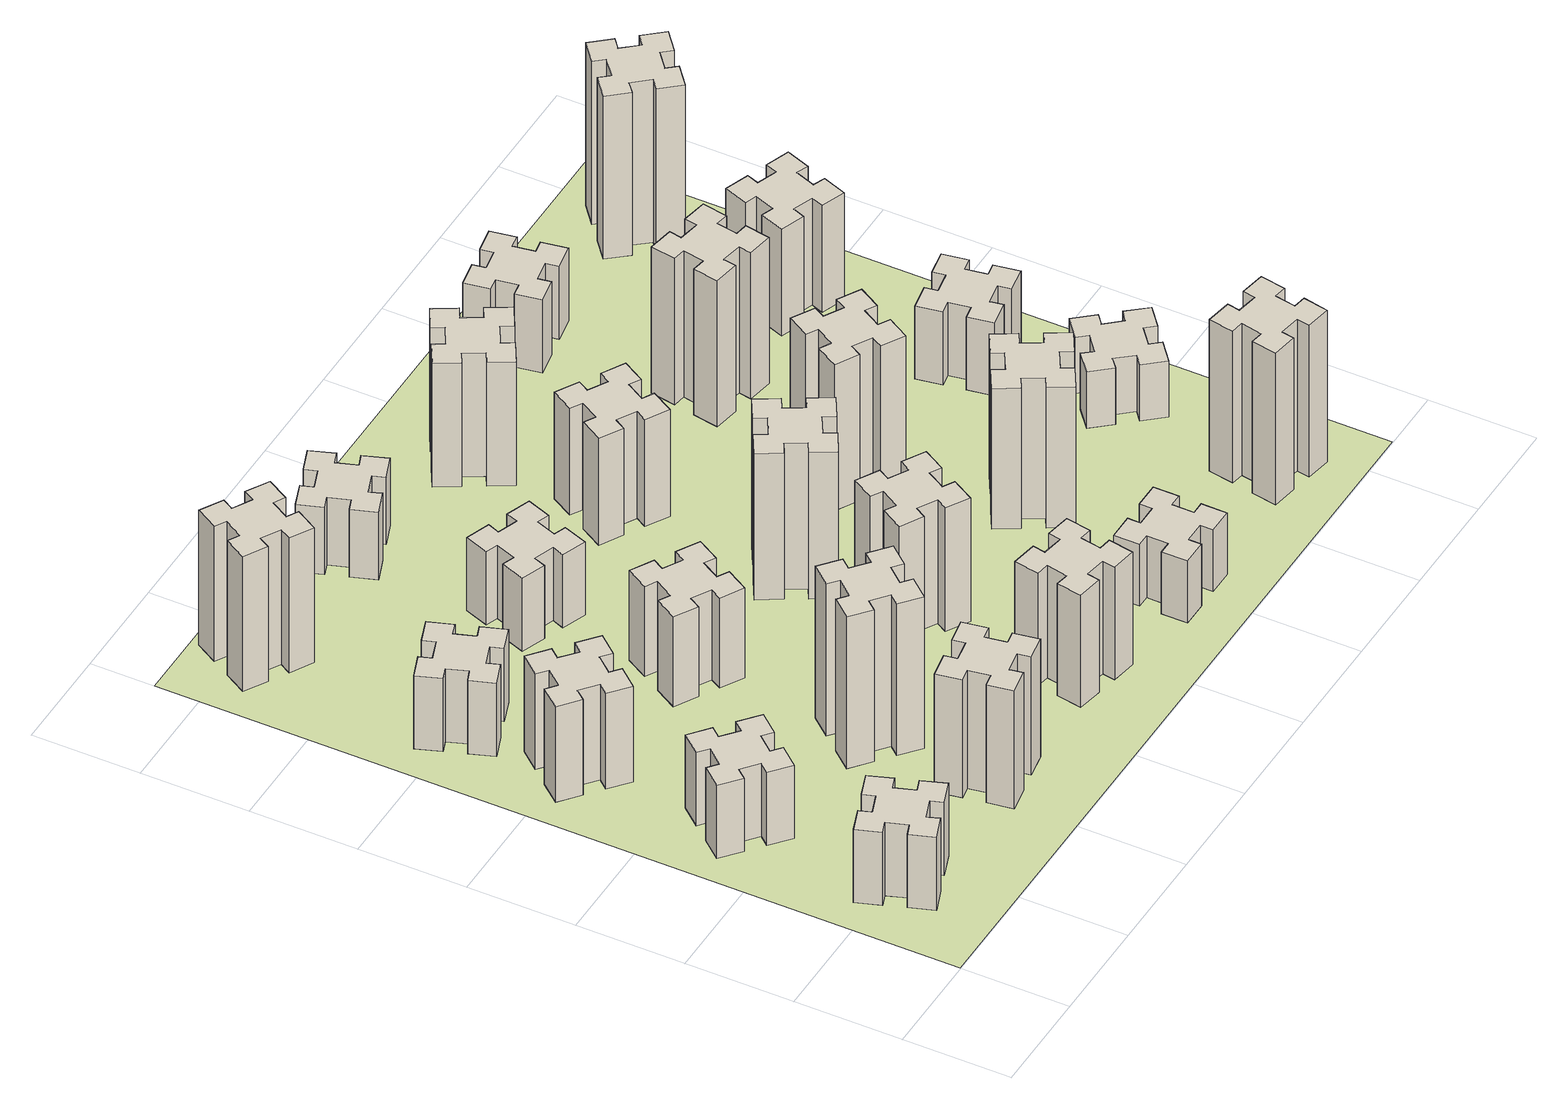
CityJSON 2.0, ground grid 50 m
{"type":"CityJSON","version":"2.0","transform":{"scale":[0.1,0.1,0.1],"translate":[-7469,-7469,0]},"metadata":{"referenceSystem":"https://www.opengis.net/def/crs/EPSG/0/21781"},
"CityObjects":{
"building1":{"type":"Building","attributes":{"class":"1000","function":"1000","usage":"1000","yearOfConstruction":2016,"roofType":"1000","measuredHeight":39,"storeysAboveGround":30,"storeysBelowGround":0},"geometry":[{"type":"Solid","lod":"1","boundaries":[[[[0,1,2,3,4,5,6,7,8,9,10,11,12,13,14,15,16,17,18,19]],[[17,16,20,21]],[[16,15,22,20]],[[15,14,23,22]],[[14,13,24,23]],[[13,12,25,24]],[[12,11,26,25]],[[11,10,27,26]],[[10,9,28,27]],[[9,8,29,28]],[[8,7,30,29]],[[7,6,31,30]],[[6,5,32,31]],[[5,4,33,32]],[[4,3,34,33]],[[3,2,35,34]],[[2,1,36,35]],[[1,0,37,36]],[[0,19,38,37]],[[19,18,39,38]],[[18,17,21,39]],[[24,25,26,27,28,29,30,31,32,33,34,35,36,37,38,39,21,20,22,23]]]]}]},
"building2":{"type":"Building","attributes":{"class":"1000","function":"1000","usage":"1000","yearOfConstruction":2016,"roofType":"1000","measuredHeight":39,"storeysAboveGround":30,"storeysBelowGround":0},"geometry":[{"type":"Solid","lod":"1","boundaries":[[[[40,41,42,43,44,45,46,47,48,49,50,51,52,53,54,55,56,57,58,59]],[[57,56,60,61]],[[56,55,62,60]],[[55,54,63,62]],[[54,53,64,63]],[[53,52,65,64]],[[52,51,66,65]],[[51,50,67,66]],[[50,49,68,67]],[[49,48,69,68]],[[48,47,70,69]],[[47,46,71,70]],[[46,45,72,71]],[[45,44,73,72]],[[44,43,74,73]],[[43,42,75,74]],[[42,41,76,75]],[[41,40,77,76]],[[40,59,78,77]],[[59,58,79,78]],[[58,57,61,79]],[[64,65,66,67,68,69,70,71,72,73,74,75,76,77,78,79,61,60,62,63]]]]}]},
"building3":{"type":"Building","attributes":{"class":"1000","function":"1000","usage":"1000","yearOfConstruction":2016,"roofType":"1000","measuredHeight":51,"storeysAboveGround":30,"storeysBelowGround":0},"geometry":[{"type":"Solid","lod":"1","boundaries":[[[[80,81,82,83,84,85,86,87,88,89,90,91,92,93,94,95,96,97,98,99]],[[97,96,100,101]],[[96,95,102,100]],[[95,94,103,102]],[[94,93,104,103]],[[93,92,105,104]],[[92,91,106,105]],[[91,90,107,106]],[[90,89,108,107]],[[89,88,109,108]],[[88,87,110,109]],[[87,86,111,110]],[[86,85,112,111]],[[85,84,113,112]],[[84,83,114,113]],[[83,82,115,114]],[[82,81,116,115]],[[81,80,117,116]],[[80,99,118,117]],[[99,98,119,118]],[[98,97,101,119]],[[104,105,106,107,108,109,110,111,112,113,114,115,116,117,118,119,101,100,102,103]]]]}]},
"building4":{"type":"Building","attributes":{"class":"1000","function":"1000","usage":"1000","yearOfConstruction":2016,"roofType":"1000","measuredHeight":39,"storeysAboveGround":30,"storeysBelowGround":0},"geometry":[{"type":"Solid","lod":"1","boundaries":[[[[120,121,122,123,124,125,126,127,128,129,130,131,132,133,134,135,136,137,138,139]],[[137,136,140,141]],[[136,135,142,140]],[[135,134,143,142]],[[134,133,144,143]],[[133,132,145,144]],[[132,131,146,145]],[[131,130,147,146]],[[130,129,148,147]],[[129,128,149,148]],[[128,127,150,149]],[[127,126,151,150]],[[126,125,152,151]],[[125,124,153,152]],[[124,123,154,153]],[[123,122,155,154]],[[122,121,156,155]],[[121,120,157,156]],[[120,139,158,157]],[[139,138,159,158]],[[138,137,141,159]],[[144,145,146,147,148,149,150,151,152,153,154,155,156,157,158,159,141,140,142,143]]]]}]},
"building5":{"type":"Building","attributes":{"class":"1000","function":"1000","usage":"1000","yearOfConstruction":2016,"roofType":"1000","measuredHeight":63,"storeysAboveGround":30,"storeysBelowGround":0},"geometry":[{"type":"Solid","lod":"1","boundaries":[[[[160,161,162,163,164,165,166,167,168,169,170,171,172,173,174,175,176,177,178,179]],[[177,176,180,181]],[[176,175,182,180]],[[175,174,183,182]],[[174,173,184,183]],[[173,172,185,184]],[[172,171,186,185]],[[171,170,187,186]],[[170,169,188,187]],[[169,168,189,188]],[[168,167,190,189]],[[167,166,191,190]],[[166,165,192,191]],[[165,164,193,192]],[[164,163,194,193]],[[163,162,195,194]],[[162,161,196,195]],[[161,160,197,196]],[[160,179,198,197]],[[179,178,199,198]],[[178,177,181,199]],[[184,185,186,187,188,189,190,191,192,193,194,195,196,197,198,199,181,180,182,183]]]]}]},
"building6":{"type":"Building","attributes":{"class":"1000","function":"1000","usage":"1000","yearOfConstruction":2016,"roofType":"1000","measuredHeight":72,"storeysAboveGround":30,"storeysBelowGround":0},"geometry":[{"type":"Solid","lod":"1","boundaries":[[[[200,201,202,203,204,205,206,207,208,209,210,211,212,213,214,215,216,217,218,219]],[[217,216,220,221]],[[216,215,222,220]],[[215,214,223,222]],[[214,213,224,223]],[[213,212,225,224]],[[212,211,226,225]],[[211,210,227,226]],[[210,209,228,227]],[[209,208,229,228]],[[208,207,230,229]],[[207,206,231,230]],[[206,205,232,231]],[[205,204,233,232]],[[204,203,234,233]],[[203,202,235,234]],[[202,201,236,235]],[[201,200,237,236]],[[200,219,238,237]],[[219,218,239,238]],[[218,217,221,239]],[[224,225,226,227,228,229,230,231,232,233,234,235,236,237,238,239,221,220,222,223]]]]}]},
"building7":{"type":"Building","attributes":{"class":"1000","function":"1000","usage":"1000","yearOfConstruction":2016,"roofType":"1000","measuredHeight":81,"storeysAboveGround":30,"storeysBelowGround":0},"geometry":[{"type":"Solid","lod":"1","boundaries":[[[[240,241,242,243,244,245,246,247,248,249,250,251,252,253,254,255,256,257,258,259]],[[257,256,260,261]],[[256,255,262,260]],[[255,254,263,262]],[[254,253,264,263]],[[253,252,265,264]],[[252,251,266,265]],[[251,250,267,266]],[[250,249,268,267]],[[249,248,269,268]],[[248,247,270,269]],[[247,246,271,270]],[[246,245,272,271]],[[245,244,273,272]],[[244,243,274,273]],[[243,242,275,274]],[[242,241,276,275]],[[241,240,277,276]],[[240,259,278,277]],[[259,258,279,278]],[[258,257,261,279]],[[264,265,266,267,268,269,270,271,272,273,274,275,276,277,278,279,261,260,262,263]]]]}]},
"building8":{"type":"Building","attributes":{"class":"1000","function":"1000","usage":"1000","yearOfConstruction":2016,"roofType":"1000","measuredHeight":48,"storeysAboveGround":30,"storeysBelowGround":0},"geometry":[{"type":"Solid","lod":"1","boundaries":[[[[280,281,282,283,284,285,286,287,288,289,290,291,292,293,294,295,296,297,298,299]],[[297,296,300,301]],[[296,295,302,300]],[[295,294,303,302]],[[294,293,304,303]],[[293,292,305,304]],[[292,291,306,305]],[[291,290,307,306]],[[290,289,308,307]],[[289,288,309,308]],[[288,287,310,309]],[[287,286,311,310]],[[286,285,312,311]],[[285,284,313,312]],[[284,283,314,313]],[[283,282,315,314]],[[282,281,316,315]],[[281,280,317,316]],[[280,299,318,317]],[[299,298,319,318]],[[298,297,301,319]],[[304,305,306,307,308,309,310,311,312,313,314,315,316,317,318,319,301,300,302,303]]]]}]},
"building9":{"type":"Building","attributes":{"class":"1000","function":"1000","usage":"1000","yearOfConstruction":2016,"roofType":"1000","measuredHeight":39,"storeysAboveGround":30,"storeysBelowGround":0},"geometry":[{"type":"Solid","lod":"1","boundaries":[[[[320,321,322,323,324,325,326,327,328,329,330,331,332,333,334,335,336,337,338,339]],[[337,336,340,341]],[[336,335,342,340]],[[335,334,343,342]],[[334,333,344,343]],[[333,332,345,344]],[[332,331,346,345]],[[331,330,347,346]],[[330,329,348,347]],[[329,328,349,348]],[[328,327,350,349]],[[327,326,351,350]],[[326,325,352,351]],[[325,324,353,352]],[[324,323,354,353]],[[323,322,355,354]],[[322,321,356,355]],[[321,320,357,356]],[[320,339,358,357]],[[339,338,359,358]],[[338,337,341,359]],[[344,345,346,347,348,349,350,351,352,353,354,355,356,357,358,359,341,340,342,343]]]]}]},
"building10":{"type":"Building","attributes":{"class":"1000","function":"1000","usage":"1000","yearOfConstruction":2016,"roofType":"1000","measuredHeight":60,"storeysAboveGround":30,"storeysBelowGround":0},"geometry":[{"type":"Solid","lod":"1","boundaries":[[[[360,361,362,363,364,365,366,367,368,369,370,371,372,373,374,375,376,377,378,379]],[[377,376,380,381]],[[376,375,382,380]],[[375,374,383,382]],[[374,373,384,383]],[[373,372,385,384]],[[372,371,386,385]],[[371,370,387,386]],[[370,369,388,387]],[[369,368,389,388]],[[368,367,390,389]],[[367,366,391,390]],[[366,365,392,391]],[[365,364,393,392]],[[364,363,394,393]],[[363,362,395,394]],[[362,361,396,395]],[[361,360,397,396]],[[360,379,398,397]],[[379,378,399,398]],[[378,377,381,399]],[[384,385,386,387,388,389,390,391,392,393,394,395,396,397,398,399,381,380,382,383]]]]}]},
"building11":{"type":"Building","attributes":{"class":"1000","function":"1000","usage":"1000","yearOfConstruction":2016,"roofType":"1000","measuredHeight":36,"storeysAboveGround":30,"storeysBelowGround":0},"geometry":[{"type":"Solid","lod":"1","boundaries":[[[[400,401,402,403,404,405,406,407,408,409,410,411,412,413,414,415,416,417,418,419]],[[417,416,420,421]],[[416,415,422,420]],[[415,414,423,422]],[[414,413,424,423]],[[413,412,425,424]],[[412,411,426,425]],[[411,410,427,426]],[[410,409,428,427]],[[409,408,429,428]],[[408,407,430,429]],[[407,406,431,430]],[[406,405,432,431]],[[405,404,433,432]],[[404,403,434,433]],[[403,402,435,434]],[[402,401,436,435]],[[401,400,437,436]],[[400,419,438,437]],[[419,418,439,438]],[[418,417,421,439]],[[424,425,426,427,428,429,430,431,432,433,434,435,436,437,438,439,421,420,422,423]]]]}]},
"building12":{"type":"Building","attributes":{"class":"1000","function":"1000","usage":"1000","yearOfConstruction":2016,"roofType":"1000","measuredHeight":66,"storeysAboveGround":30,"storeysBelowGround":0},"geometry":[{"type":"Solid","lod":"1","boundaries":[[[[440,441,442,443,444,445,446,447,448,449,450,451,452,453,454,455,456,457,458,459]],[[457,456,460,461]],[[456,455,462,460]],[[455,454,463,462]],[[454,453,464,463]],[[453,452,465,464]],[[452,451,466,465]],[[451,450,467,466]],[[450,449,468,467]],[[449,448,469,468]],[[448,447,470,469]],[[447,446,471,470]],[[446,445,472,471]],[[445,444,473,472]],[[444,443,474,473]],[[443,442,475,474]],[[442,441,476,475]],[[441,440,477,476]],[[440,459,478,477]],[[459,458,479,478]],[[458,457,461,479]],[[464,465,466,467,468,469,470,471,472,473,474,475,476,477,478,479,461,460,462,463]]]]}]},
"building13":{"type":"Building","attributes":{"class":"1000","function":"1000","usage":"1000","yearOfConstruction":2016,"roofType":"1000","measuredHeight":78,"storeysAboveGround":30,"storeysBelowGround":0},"geometry":[{"type":"Solid","lod":"1","boundaries":[[[[480,481,482,483,484,485,486,487,488,489,490,491,492,493,494,495,496,497,498,499]],[[497,496,500,501]],[[496,495,502,500]],[[495,494,503,502]],[[494,493,504,503]],[[493,492,505,504]],[[492,491,506,505]],[[491,490,507,506]],[[490,489,508,507]],[[489,488,509,508]],[[488,487,510,509]],[[487,486,511,510]],[[486,485,512,511]],[[485,484,513,512]],[[484,483,514,513]],[[483,482,515,514]],[[482,481,516,515]],[[481,480,517,516]],[[480,499,518,517]],[[499,498,519,518]],[[498,497,501,519]],[[504,505,506,507,508,509,510,511,512,513,514,515,516,517,518,519,501,500,502,503]]]]}]},
"building14":{"type":"Building","attributes":{"class":"1000","function":"1000","usage":"1000","yearOfConstruction":2016,"roofType":"1000","measuredHeight":33,"storeysAboveGround":30,"storeysBelowGround":0},"geometry":[{"type":"Solid","lod":"1","boundaries":[[[[520,521,522,523,524,525,526,527,528,529,530,531,532,533,534,535,536,537,538,539]],[[537,536,540,541]],[[536,535,542,540]],[[535,534,543,542]],[[534,533,544,543]],[[533,532,545,544]],[[532,531,546,545]],[[531,530,547,546]],[[530,529,548,547]],[[529,528,549,548]],[[528,527,550,549]],[[527,526,551,550]],[[526,525,552,551]],[[525,524,553,552]],[[524,523,554,553]],[[523,522,555,554]],[[522,521,556,555]],[[521,520,557,556]],[[520,539,558,557]],[[539,538,559,558]],[[538,537,541,559]],[[544,545,546,547,548,549,550,551,552,553,554,555,556,557,558,559,541,540,542,543]]]]}]},
"building15":{"type":"Building","attributes":{"class":"1000","function":"1000","usage":"1000","yearOfConstruction":2016,"roofType":"1000","measuredHeight":57,"storeysAboveGround":30,"storeysBelowGround":0},"geometry":[{"type":"Solid","lod":"1","boundaries":[[[[560,561,562,563,564,565,566,567,568,569,570,571,572,573,574,575,576,577,578,579]],[[577,576,580,581]],[[576,575,582,580]],[[575,574,583,582]],[[574,573,584,583]],[[573,572,585,584]],[[572,571,586,585]],[[571,570,587,586]],[[570,569,588,587]],[[569,568,589,588]],[[568,567,590,589]],[[567,566,591,590]],[[566,565,592,591]],[[565,564,593,592]],[[564,563,594,593]],[[563,562,595,594]],[[562,561,596,595]],[[561,560,597,596]],[[560,579,598,597]],[[579,578,599,598]],[[578,577,581,599]],[[584,585,586,587,588,589,590,591,592,593,594,595,596,597,598,599,581,580,582,583]]]]}]},
"building16":{"type":"Building","attributes":{"class":"1000","function":"1000","usage":"1000","yearOfConstruction":2016,"roofType":"1000","measuredHeight":66,"storeysAboveGround":30,"storeysBelowGround":0},"geometry":[{"type":"Solid","lod":"1","boundaries":[[[[600,601,602,603,604,605,606,607,608,609,610,611,612,613,614,615,616,617,618,619]],[[617,616,620,621]],[[616,615,622,620]],[[615,614,623,622]],[[614,613,624,623]],[[613,612,625,624]],[[612,611,626,625]],[[611,610,627,626]],[[610,609,628,627]],[[609,608,629,628]],[[608,607,630,629]],[[607,606,631,630]],[[606,605,632,631]],[[605,604,633,632]],[[604,603,634,633]],[[603,602,635,634]],[[602,601,636,635]],[[601,600,637,636]],[[600,619,638,637]],[[619,618,639,638]],[[618,617,621,639]],[[624,625,626,627,628,629,630,631,632,633,634,635,636,637,638,639,621,620,622,623]]]]}]},
"building17":{"type":"Building","attributes":{"class":"1000","function":"1000","usage":"1000","yearOfConstruction":2016,"roofType":"1000","measuredHeight":75,"storeysAboveGround":30,"storeysBelowGround":0},"geometry":[{"type":"Solid","lod":"1","boundaries":[[[[640,641,642,643,644,645,646,647,648,649,650,651,652,653,654,655,656,657,658,659]],[[657,656,660,661]],[[656,655,662,660]],[[655,654,663,662]],[[654,653,664,663]],[[653,652,665,664]],[[652,651,666,665]],[[651,650,667,666]],[[650,649,668,667]],[[649,648,669,668]],[[648,647,670,669]],[[647,646,671,670]],[[646,645,672,671]],[[645,644,673,672]],[[644,643,674,673]],[[643,642,675,674]],[[642,641,676,675]],[[641,640,677,676]],[[640,659,678,677]],[[659,658,679,678]],[[658,657,661,679]],[[664,665,666,667,668,669,670,671,672,673,674,675,676,677,678,679,661,660,662,663]]]]}]},
"building18":{"type":"Building","attributes":{"class":"1000","function":"1000","usage":"1000","yearOfConstruction":2016,"roofType":"1000","measuredHeight":78,"storeysAboveGround":30,"storeysBelowGround":0},"geometry":[{"type":"Solid","lod":"1","boundaries":[[[[680,681,682,683,684,685,686,687,688,689,690,691,692,693,694,695,696,697,698,699]],[[697,696,700,701]],[[696,695,702,700]],[[695,694,703,702]],[[694,693,704,703]],[[693,692,705,704]],[[692,691,706,705]],[[691,690,707,706]],[[690,689,708,707]],[[689,688,709,708]],[[688,687,710,709]],[[687,686,711,710]],[[686,685,712,711]],[[685,684,713,712]],[[684,683,714,713]],[[683,682,715,714]],[[682,681,716,715]],[[681,680,717,716]],[[680,699,718,717]],[[699,698,719,718]],[[698,697,701,719]],[[704,705,706,707,708,709,710,711,712,713,714,715,716,717,718,719,701,700,702,703]]]]}]},
"building19":{"type":"Building","attributes":{"class":"1000","function":"1000","usage":"1000","yearOfConstruction":2016,"roofType":"1000","measuredHeight":81,"storeysAboveGround":30,"storeysBelowGround":0},"geometry":[{"type":"Solid","lod":"1","boundaries":[[[[720,721,722,723,724,725,726,727,728,729,730,731,732,733,734,735,736,737,738,739]],[[737,736,740,741]],[[736,735,742,740]],[[735,734,743,742]],[[734,733,744,743]],[[733,732,745,744]],[[732,731,746,745]],[[731,730,747,746]],[[730,729,748,747]],[[729,728,749,748]],[[728,727,750,749]],[[727,726,751,750]],[[726,725,752,751]],[[725,724,753,752]],[[724,723,754,753]],[[723,722,755,754]],[[722,721,756,755]],[[721,720,757,756]],[[720,739,758,757]],[[739,738,759,758]],[[738,737,741,759]],[[744,745,746,747,748,749,750,751,752,753,754,755,756,757,758,759,741,740,742,743]]]]}]},
"building20":{"type":"Building","attributes":{"class":"1000","function":"1000","usage":"1000","yearOfConstruction":2016,"roofType":"1000","measuredHeight":78,"storeysAboveGround":30,"storeysBelowGround":0},"geometry":[{"type":"Solid","lod":"1","boundaries":[[[[760,761,762,763,764,765,766,767,768,769,770,771,772,773,774,775,776,777,778,779]],[[777,776,780,781]],[[776,775,782,780]],[[775,774,783,782]],[[774,773,784,783]],[[773,772,785,784]],[[772,771,786,785]],[[771,770,787,786]],[[770,769,788,787]],[[769,768,789,788]],[[768,767,790,789]],[[767,766,791,790]],[[766,765,792,791]],[[765,764,793,792]],[[764,763,794,793]],[[763,762,795,794]],[[762,761,796,795]],[[761,760,797,796]],[[760,779,798,797]],[[779,778,799,798]],[[778,777,781,799]],[[784,785,786,787,788,789,790,791,792,793,794,795,796,797,798,799,781,780,782,783]]]]}]},
"building21":{"type":"Building","attributes":{"class":"1000","function":"1000","usage":"1000","yearOfConstruction":2016,"roofType":"1000","measuredHeight":39,"storeysAboveGround":30,"storeysBelowGround":0},"geometry":[{"type":"Solid","lod":"1","boundaries":[[[[800,801,802,803,804,805,806,807,808,809,810,811,812,813,814,815,816,817,818,819]],[[817,816,820,821]],[[816,815,822,820]],[[815,814,823,822]],[[814,813,824,823]],[[813,812,825,824]],[[812,811,826,825]],[[811,810,827,826]],[[810,809,828,827]],[[809,808,829,828]],[[808,807,830,829]],[[807,806,831,830]],[[806,805,832,831]],[[805,804,833,832]],[[804,803,834,833]],[[803,802,835,834]],[[802,801,836,835]],[[801,800,837,836]],[[800,819,838,837]],[[819,818,839,838]],[[818,817,821,839]],[[824,825,826,827,828,829,830,831,832,833,834,835,836,837,838,839,821,820,822,823]]]]}]},
"building22":{"type":"Building","attributes":{"class":"1000","function":"1000","usage":"1000","yearOfConstruction":2016,"roofType":"1000","measuredHeight":30,"storeysAboveGround":30,"storeysBelowGround":0},"geometry":[{"type":"Solid","lod":"1","boundaries":[[[[840,841,842,843,844,845,846,847,848,849,850,851,852,853,854,855,856,857,858,859]],[[857,856,860,861]],[[856,855,862,860]],[[855,854,863,862]],[[854,853,864,863]],[[853,852,865,864]],[[852,851,866,865]],[[851,850,867,866]],[[850,849,868,867]],[[849,848,869,868]],[[848,847,870,869]],[[847,846,871,870]],[[846,845,872,871]],[[845,844,873,872]],[[844,843,874,873]],[[843,842,875,874]],[[842,841,876,875]],[[841,840,877,876]],[[840,859,878,877]],[[859,858,879,878]],[[858,857,861,879]],[[864,865,866,867,868,869,870,871,872,873,874,875,876,877,878,879,861,860,862,863]]]]}]},
"building23":{"type":"Building","attributes":{"class":"1000","function":"1000","usage":"1000","yearOfConstruction":2016,"roofType":"1000","measuredHeight":39,"storeysAboveGround":30,"storeysBelowGround":0},"geometry":[{"type":"Solid","lod":"1","boundaries":[[[[880,881,882,883,884,885,886,887,888,889,890,891,892,893,894,895,896,897,898,899]],[[897,896,900,901]],[[896,895,902,900]],[[895,894,903,902]],[[894,893,904,903]],[[893,892,905,904]],[[892,891,906,905]],[[891,890,907,906]],[[890,889,908,907]],[[889,888,909,908]],[[888,887,910,909]],[[887,886,911,910]],[[886,885,912,911]],[[885,884,913,912]],[[884,883,914,913]],[[883,882,915,914]],[[882,881,916,915]],[[881,880,917,916]],[[880,899,918,917]],[[899,898,919,918]],[[898,897,901,919]],[[904,905,906,907,908,909,910,911,912,913,914,915,916,917,918,919,901,900,902,903]]]]}]},
"building24":{"type":"Building","attributes":{"class":"1000","function":"1000","usage":"1000","yearOfConstruction":2016,"roofType":"1000","measuredHeight":57,"storeysAboveGround":30,"storeysBelowGround":0},"geometry":[{"type":"Solid","lod":"1","boundaries":[[[[920,921,922,923,924,925,926,927,928,929,930,931,932,933,934,935,936,937,938,939]],[[937,936,940,941]],[[936,935,942,940]],[[935,934,943,942]],[[934,933,944,943]],[[933,932,945,944]],[[932,931,946,945]],[[931,930,947,946]],[[930,929,948,947]],[[929,928,949,948]],[[928,927,950,949]],[[927,926,951,950]],[[926,925,952,951]],[[925,924,953,952]],[[924,923,954,953]],[[923,922,955,954]],[[922,921,956,955]],[[921,920,957,956]],[[920,939,958,957]],[[939,938,959,958]],[[938,937,941,959]],[[944,945,946,947,948,949,950,951,952,953,954,955,956,957,958,959,941,940,942,943]]]]}]},
"building25":{"type":"Building","attributes":{"class":"1000","function":"1000","usage":"1000","yearOfConstruction":2016,"roofType":"1000","measuredHeight":87,"storeysAboveGround":30,"storeysBelowGround":0},"geometry":[{"type":"Solid","lod":"1","boundaries":[[[[960,961,962,963,964,965,966,967,968,969,970,971,972,973,974,975,976,977,978,979]],[[977,976,980,981]],[[976,975,982,980]],[[975,974,983,982]],[[974,973,984,983]],[[973,972,985,984]],[[972,971,986,985]],[[971,970,987,986]],[[970,969,988,987]],[[969,968,989,988]],[[968,967,990,989]],[[967,966,991,990]],[[966,965,992,991]],[[965,964,993,992]],[[964,963,994,993]],[[963,962,995,994]],[[962,961,996,995]],[[961,960,997,996]],[[960,979,998,997]],[[979,978,999,998]],[[978,977,981,999]],[[984,985,986,987,988,989,990,991,992,993,994,995,996,997,998,999,981,980,982,983]]]]}]},
"landuse1":{"type":"LandUse","attributes":{"name":"plot1","function":"1010"},"geometry":[{"type":"MultiSurface","lod":"1","boundaries":[[[1000,1001,1002,1003]]]}]}
},
"vertices":[
[255,485,0],[289,391,0],[233,370,0],[274,257,0],[387,299,0],[366,355,0],[460,389,0],[480,333,0],[593,374,0],[552,487,0],[496,466,0],[462,560,0],[518,580,0],[477,693,0],[364,652,0],[385,596,0],[291,562,0],[270,618,0],[157,577,0],[199,464,0],[291,562,390],[270,618,390],[385,596,390],[364,652,390],[477,693,390],[518,580,390],[462,560,390],[496,466,390],[552,487,390],[593,374,390],[480,333,390],[460,389,390],[366,355,390],[387,299,390],[274,257,390],[233,370,390],[289,391,390],[255,485,390],[199,464,390],[157,577,390],
[427,1106,0],[492,1183,0],[538,1144,0],[615,1236,0],[523,1313,0],[484,1267,0],[408,1332,0],[446,1378,0],[354,1455,0],[277,1363,0],[323,1324,0],[259,1248,0],[213,1286,0],[136,1194,0],[228,1117,0],[266,1163,0],[343,1099,0],[304,1053,0],[396,976,0],[473,1068,0],[343,1099,390],[304,1053,390],[266,1163,390],[228,1117,390],[136,1194,390],[213,1286,390],[259,1248,390],[323,1324,390],[277,1363,390],[354,1455,390],[446,1378,390],[408,1332,390],[484,1267,390],[523,1313,390],[615,1236,390],[538,1144,390],[492,1183,390],[427,1106,390],[473,1068,390],[396,976,390],
[427,1846,0],[492,1923,0],[538,1884,0],[615,1976,0],[523,2053,0],[484,2007,0],[408,2072,0],[446,2118,0],[354,2195,0],[277,2103,0],[323,2064,0],[259,1988,0],[213,2026,0],[136,1934,0],[228,1857,0],[266,1903,0],[343,1839,0],[304,1793,0],[396,1716,0],[473,1808,0],[343,1839,510],[304,1793,510],[266,1903,510],[228,1857,510],[136,1934,510],[213,2026,510],[259,1988,510],[323,2064,510],[277,2103,510],[354,2195,510],[446,2118,510],[408,2072,510],[484,2007,510],[523,2053,510],[615,1976,510],[538,1884,510],[492,1923,510],[427,1846,510],[473,1808,510],[396,1716,510],
[366,2375,0],[460,2409,0],[480,2353,0],[593,2394,0],[552,2507,0],[496,2486,0],[462,2580,0],[518,2600,0],[477,2713,0],[364,2672,0],[385,2616,0],[291,2582,0],[270,2638,0],[157,2597,0],[199,2484,0],[255,2505,0],[289,2411,0],[233,2390,0],[274,2277,0],[387,2319,0],[289,2411,390],[233,2390,390],[255,2505,390],[199,2484,390],[157,2597,390],[270,2638,390],[291,2582,390],[385,2616,390],[364,2672,390],[477,2713,390],[518,2600,390],[462,2580,390],[496,2486,390],[552,2507,390],[593,2394,390],[480,2353,390],[460,2409,390],[366,2375,390],[387,2319,390],[274,2277,390],
[1085,358,0],[1184,376,0],[1194,317,0],[1312,337,0],[1291,456,0],[1232,445,0],[1215,544,0],[1274,554,0],[1253,672,0],[1135,651,0],[1145,592,0],[1047,575,0],[1037,634,0],[918,613,0],[939,495,0],[998,505,0],[1016,407,0],[957,397,0],[977,278,0],[1096,299,0],[1016,407,630],[957,397,630],[998,505,630],[939,495,630],[918,613,630],[1037,634,630],[1047,575,630],[1145,592,630],[1135,651,630],[1253,672,630],[1274,554,630],[1215,544,630],[1232,445,630],[1291,456,630],[1312,337,630],[1194,317,630],[1184,376,630],[1085,358,630],[1096,299,630],[977,278,630],
[277,3365,0],[364,3315,0],[334,3263,0],[438,3203,0],[498,3307,0],[446,3337,0],[496,3424,0],[548,3394,0],[608,3498,0],[504,3558,0],[474,3506,0],[387,3556,0],[417,3608,0],[313,3668,0],[253,3564,0],[305,3534,0],[255,3447,0],[203,3477,0],[143,3373,0],[247,3313,0],[255,3447,720],[203,3477,720],[305,3534,720],[253,3564,720],[313,3668,720],[417,3608,720],[387,3556,720],[474,3506,720],[504,3558,720],[608,3498,720],[548,3394,720],[496,3424,720],[446,3337,720],[498,3307,720],[438,3203,720],[334,3263,720],[364,3315,720],[277,3365,720],[247,3313,720],[143,3373,720],
[1167,906,0],[1232,983,0],[1278,944,0],[1355,1036,0],[1263,1113,0],[1224,1067,0],[1148,1132,0],[1186,1178,0],[1094,1255,0],[1017,1163,0],[1063,1124,0],[999,1048,0],[953,1086,0],[876,994,0],[968,917,0],[1006,963,0],[1083,899,0],[1044,853,0],[1136,776,0],[1213,868,0],[1083,899,810],[1044,853,810],[1006,963,810],[968,917,810],[876,994,810],[953,1086,810],[999,1048,810],[1063,1124,810],[1017,1163,810],[1094,1255,810],[1186,1178,810],[1148,1132,810],[1224,1067,810],[1263,1113,810],[1355,1036,810],[1278,944,810],[1232,983,810],[1167,906,810],[1213,868,810],[1136,776,810],
[1045,1954,0],[995,1867,0],[943,1897,0],[883,1793,0],[987,1733,0],[1017,1785,0],[1104,1735,0],[1074,1683,0],[1178,1623,0],[1238,1727,0],[1186,1757,0],[1236,1844,0],[1288,1814,0],[1348,1918,0],[1244,1978,0],[1214,1926,0],[1127,1976,0],[1157,2028,0],[1053,2088,0],[993,1984,0],[1127,1976,480],[1157,2028,480],[1214,1926,480],[1244,1978,480],[1348,1918,480],[1288,1814,480],[1236,1844,480],[1186,1757,480],[1238,1727,480],[1178,1623,480],[1074,1683,480],[1104,1735,480],[1017,1785,480],[987,1733,480],[883,1793,480],[943,1897,480],[995,1867,480],[1045,1954,480],[993,1984,480],[1053,2088,480],
[1202,2511,0],[1236,2605,0],[1292,2584,0],[1333,2697,0],[1220,2738,0],[1200,2682,0],[1106,2716,0],[1127,2772,0],[1014,2813,0],[973,2700,0],[1029,2680,0],[995,2586,0],[939,2607,0],[897,2494,0],[1010,2453,0],[1031,2509,0],[1125,2475,0],[1104,2419,0],[1217,2377,0],[1258,2490,0],[1125,2475,390],[1104,2419,390],[1031,2509,390],[1010,2453,390],[897,2494,390],[939,2607,390],[995,2586,390],[1029,2680,390],[973,2700,390],[1014,2813,390],[1127,2772,390],[1106,2716,390],[1200,2682,390],[1220,2738,390],[1333,2697,390],[1292,2584,390],[1236,2605,390],[1202,2511,390],[1258,2490,390],[1217,2377,390],
[1955,407,0],[1972,505,0],[2031,495,0],[2052,613,0],[1934,634,0],[1924,575,0],[1825,592,0],[1836,651,0],[1717,672,0],[1697,554,0],[1756,544,0],[1738,445,0],[1679,456,0],[1658,337,0],[1777,317,0],[1787,376,0],[1885,358,0],[1875,299,0],[1993,278,0],[2014,397,0],[1885,358,600],[1875,299,600],[1787,376,600],[1777,317,600],[1658,337,600],[1679,456,600],[1738,445,600],[1756,544,600],[1697,554,600],[1717,672,600],[1836,651,600],[1825,592,600],[1924,575,600],[1934,634,600],[2052,613,600],[2031,495,600],[1972,505,600],[1955,407,600],[2014,397,600],[1993,278,600],
[1236,3426,0],[1202,3520,0],[1258,3540,0],[1217,3653,0],[1104,3612,0],[1125,3556,0],[1031,3522,0],[1010,3578,0],[897,3537,0],[939,3424,0],[995,3445,0],[1029,3351,0],[973,3330,0],[1014,3217,0],[1127,3259,0],[1106,3315,0],[1200,3349,0],[1220,3293,0],[1333,3334,0],[1292,3447,0],[1200,3349,360],[1220,3293,360],[1106,3315,360],[1127,3259,360],[1014,3217,360],[973,3330,360],[1029,3351,360],[995,3445,360],[939,3424,360],[897,3537,360],[1010,3578,360],[1031,3522,360],[1125,3556,360],[1104,3612,360],[1217,3653,360],[1258,3540,360],[1202,3520,360],[1236,3426,360],[1292,3447,360],[1333,3334,360],
[1757,1145,0],[1844,1095,0],[1814,1043,0],[1918,983,0],[1978,1087,0],[1926,1117,0],[1976,1204,0],[2028,1174,0],[2088,1278,0],[1984,1338,0],[1954,1286,0],[1867,1336,0],[1897,1388,0],[1793,1448,0],[1733,1344,0],[1785,1314,0],[1735,1227,0],[1683,1257,0],[1623,1153,0],[1727,1093,0],[1735,1227,660],[1683,1257,660],[1785,1314,660],[1733,1344,660],[1793,1448,660],[1897,1388,660],[1867,1336,660],[1954,1286,660],[1984,1338,660],[2088,1278,660],[2028,1174,660],[1976,1204,660],[1926,1117,660],[1978,1087,660],[1918,983,660],[1814,1043,660],[1844,1095,660],[1757,1145,660],[1727,1093,660],[1623,1153,660],
[1867,1635,0],[1954,1685,0],[1984,1633,0],[2088,1693,0],[2028,1797,0],[1976,1767,0],[1926,1854,0],[1978,1884,0],[1918,1988,0],[1814,1928,0],[1844,1876,0],[1757,1826,0],[1727,1878,0],[1623,1818,0],[1683,1714,0],[1735,1744,0],[1785,1657,0],[1733,1627,0],[1793,1523,0],[1897,1583,0],[1785,1657,780],[1733,1627,780],[1735,1744,780],[1683,1714,780],[1623,1818,780],[1727,1878,780],[1757,1826,780],[1844,1876,780],[1814,1928,780],[1918,1988,780],[1978,1884,780],[1926,1854,780],[1976,1767,780],[2028,1797,780],[2088,1693,780],[1984,1633,780],[1954,1685,780],[1867,1635,780],[1897,1583,780],[1793,1523,780],
[2545,485,0],[2445,485,0],[2445,545,0],[2325,545,0],[2325,425,0],[2385,425,0],[2385,325,0],[2325,325,0],[2325,205,0],[2445,205,0],[2445,265,0],[2545,265,0],[2545,205,0],[2665,205,0],[2665,325,0],[2605,325,0],[2605,425,0],[2665,425,0],[2665,545,0],[2545,545,0],[2605,425,330],[2665,425,330],[2605,325,330],[2665,325,330],[2665,205,330],[2545,205,330],[2545,265,330],[2445,265,330],[2445,205,330],[2325,205,330],[2325,325,330],[2385,325,330],[2385,425,330],[2325,425,330],[2325,545,330],[2445,545,330],[2445,485,330],[2545,485,330],[2545,545,330],[2665,545,330],
[1926,2497,0],[1976,2584,0],[2028,2554,0],[2088,2658,0],[1984,2718,0],[1954,2666,0],[1867,2716,0],[1897,2768,0],[1793,2828,0],[1733,2724,0],[1785,2694,0],[1735,2607,0],[1683,2637,0],[1623,2533,0],[1727,2473,0],[1757,2525,0],[1844,2475,0],[1814,2423,0],[1918,2363,0],[1978,2467,0],[1844,2475,570],[1814,2423,570],[1757,2525,570],[1727,2473,570],[1623,2533,570],[1683,2637,570],[1735,2607,570],[1785,2694,570],[1733,2724,570],[1793,2828,570],[1897,2768,570],[1867,2716,570],[1954,2666,570],[1984,2718,570],[2088,2658,570],[2028,2554,570],[1976,2584,570],[1926,2497,570],[1978,2467,570],[1918,2363,570],
[1867,3115,0],[1954,3165,0],[1984,3113,0],[2088,3173,0],[2028,3277,0],[1976,3247,0],[1926,3334,0],[1978,3364,0],[1918,3468,0],[1814,3408,0],[1844,3356,0],[1757,3306,0],[1727,3358,0],[1623,3298,0],[1683,3194,0],[1735,3224,0],[1785,3137,0],[1733,3107,0],[1793,3003,0],[1897,3063,0],[1785,3137,660],[1733,3107,660],[1735,3224,660],[1683,3194,660],[1623,3298,660],[1727,3358,660],[1757,3306,660],[1844,3356,660],[1814,3408,660],[1918,3468,660],[1978,3364,660],[1926,3334,660],[1976,3247,660],[2028,3277,660],[2088,3173,660],[1984,3113,660],[1954,3165,660],[1867,3115,660],[1897,3063,660],[1793,3003,660],
[2816,1127,0],[2766,1214,0],[2818,1244,0],[2758,1348,0],[2654,1288,0],[2684,1236,0],[2597,1186,0],[2567,1238,0],[2463,1178,0],[2523,1074,0],[2575,1104,0],[2625,1017,0],[2573,987,0],[2633,883,0],[2737,943,0],[2707,995,0],[2794,1045,0],[2824,993,0],[2928,1053,0],[2868,1157,0],[2794,1045,750],[2824,993,750],[2707,995,750],[2737,943,750],[2633,883,750],[2573,987,750],[2625,1017,750],[2575,1104,750],[2523,1074,750],[2463,1178,750],[2567,1238,750],[2597,1186,750],[2684,1236,750],[2654,1288,750],[2758,1348,750],[2818,1244,750],[2766,1214,750],[2816,1127,750],[2868,1157,750],[2928,1053,750],
[2397,1785,0],[2484,1735,0],[2454,1683,0],[2558,1623,0],[2618,1727,0],[2566,1757,0],[2616,1844,0],[2668,1814,0],[2728,1918,0],[2624,1978,0],[2594,1926,0],[2507,1976,0],[2537,2028,0],[2433,2088,0],[2373,1984,0],[2425,1954,0],[2375,1867,0],[2323,1897,0],[2263,1793,0],[2367,1733,0],[2375,1867,780],[2323,1897,780],[2425,1954,780],[2373,1984,780],[2433,2088,780],[2537,2028,780],[2507,1976,780],[2594,1926,780],[2624,1978,780],[2728,1918,780],[2668,1814,780],[2616,1844,780],[2566,1757,780],[2618,1727,780],[2558,1623,780],[2454,1683,780],[2484,1735,780],[2397,1785,780],[2367,1733,780],[2263,1793,780],
[3267,276,0],[3365,258,0],[3355,199,0],[3473,178,0],[3494,297,0],[3435,307,0],[3452,405,0],[3511,395,0],[3532,513,0],[3414,534,0],[3404,475,0],[3305,492,0],[3316,551,0],[3197,572,0],[3177,454,0],[3236,444,0],[3218,345,0],[3159,356,0],[3138,237,0],[3257,217,0],[3218,345,810],[3159,356,810],[3236,444,810],[3177,454,810],[3197,572,810],[3316,551,810],[3305,492,810],[3404,475,810],[3414,534,810],[3532,513,810],[3511,395,810],[3452,405,810],[3435,307,810],[3494,297,810],[3473,178,810],[3355,199,810],[3365,258,810],[3267,276,810],[3257,217,810],[3138,237,810],
[2795,2527,0],[2812,2625,0],[2871,2615,0],[2892,2733,0],[2774,2754,0],[2764,2695,0],[2665,2712,0],[2676,2771,0],[2557,2792,0],[2537,2674,0],[2596,2664,0],[2578,2565,0],[2519,2576,0],[2498,2457,0],[2617,2437,0],[2627,2496,0],[2725,2478,0],[2715,2419,0],[2833,2398,0],[2854,2517,0],[2725,2478,780],[2715,2419,780],[2627,2496,780],[2617,2437,780],[2498,2457,780],[2519,2576,780],[2578,2565,780],[2596,2664,780],[2537,2674,780],[2557,2792,780],[2676,2771,780],[2665,2712,780],[2764,2695,780],[2774,2754,780],[2892,2733,780],[2871,2615,780],[2812,2625,780],[2795,2527,780],[2854,2517,780],[2833,2398,780],
[2565,3318,0],[2664,3336,0],[2674,3277,0],[2792,3297,0],[2771,3416,0],[2712,3405,0],[2695,3504,0],[2754,3514,0],[2733,3632,0],[2615,3611,0],[2625,3552,0],[2527,3535,0],[2517,3594,0],[2398,3573,0],[2419,3455,0],[2478,3465,0],[2496,3367,0],[2437,3357,0],[2457,3238,0],[2576,3259,0],[2496,3367,390],[2437,3357,390],[2478,3465,390],[2419,3455,390],[2398,3573,390],[2517,3594,390],[2527,3535,390],[2625,3552,390],[2615,3611,390],[2733,3632,390],[2754,3514,390],[2695,3504,390],[2712,3405,390],[2771,3416,390],[2792,3297,390],[2674,3277,390],[2664,3336,390],[2565,3318,390],[2576,3259,390],[2457,3238,390],
[3403,1232,0],[3326,1167,0],[3288,1213,0],[3196,1136,0],[3273,1044,0],[3319,1083,0],[3383,1006,0],[3337,968,0],[3414,876,0],[3506,953,0],[3468,999,0],[3544,1063,0],[3583,1017,0],[3675,1094,0],[3598,1186,0],[3552,1148,0],[3487,1224,0],[3533,1263,0],[3456,1355,0],[3364,1278,0],[3487,1224,300],[3533,1263,300],[3552,1148,300],[3598,1186,300],[3675,1094,300],[3583,1017,300],[3544,1063,300],[3468,999,300],[3506,953,300],[3414,876,300],[3337,968,300],[3383,1006,300],[3319,1083,300],[3273,1044,300],[3196,1136,300],[3288,1213,300],[3326,1167,300],[3403,1232,300],[3364,1278,300],[3456,1355,300],
[3218,1785,0],[3236,1687,0],[3177,1677,0],[3197,1558,0],[3316,1579,0],[3305,1638,0],[3404,1656,0],[3414,1597,0],[3532,1617,0],[3511,1736,0],[3452,1725,0],[3435,1824,0],[3494,1834,0],[3473,1952,0],[3355,1931,0],[3365,1872,0],[3267,1855,0],[3257,1914,0],[3138,1893,0],[3159,1775,0],[3267,1855,390],[3257,1914,390],[3365,1872,390],[3355,1931,390],[3473,1952,390],[3494,1834,390],[3435,1824,390],[3452,1725,390],[3511,1736,390],[3532,1617,390],[3414,1597,390],[3404,1656,390],[3305,1638,390],[3316,1579,390],[3197,1558,390],[3177,1677,390],[3236,1687,390],[3218,1785,390],[3159,1775,390],[3138,1893,390],
[3251,2509,0],[3345,2475,0],[3324,2419,0],[3437,2377,0],[3478,2490,0],[3422,2511,0],[3456,2605,0],[3512,2584,0],[3553,2697,0],[3440,2738,0],[3420,2682,0],[3326,2716,0],[3347,2772,0],[3234,2813,0],[3193,2700,0],[3249,2680,0],[3215,2586,0],[3159,2607,0],[3117,2494,0],[3230,2453,0],[3215,2586,570],[3159,2607,570],[3249,2680,570],[3193,2700,570],[3234,2813,570],[3347,2772,570],[3326,2716,570],[3420,2682,570],[3440,2738,570],[3553,2697,570],[3512,2584,570],[3456,2605,570],[3422,2511,570],[3478,2490,570],[3437,2377,570],[3324,2419,570],[3345,2475,570],[3251,2509,570],[3230,2453,570],[3117,2494,570],
[3403,3452,0],[3326,3387,0],[3288,3433,0],[3196,3356,0],[3273,3264,0],[3319,3303,0],[3383,3226,0],[3337,3188,0],[3414,3096,0],[3506,3173,0],[3468,3219,0],[3544,3283,0],[3583,3237,0],[3675,3314,0],[3598,3406,0],[3552,3368,0],[3487,3444,0],[3533,3483,0],[3456,3575,0],[3364,3498,0],[3487,3444,870],[3533,3483,870],[3552,3368,870],[3598,3406,870],[3675,3314,870],[3583,3237,870],[3544,3283,870],[3468,3219,870],[3506,3173,870],[3414,3096,870],[3337,3188,870],[3383,3226,870],[3319,3303,870],[3273,3264,870],[3196,3356,870],[3288,3433,870],[3326,3387,870],[3403,3452,870],[3364,3498,870],[3456,3575,870],
[5,3705,0],[3705,3705,0],[3705,5,0],[5,5,0]
]}
